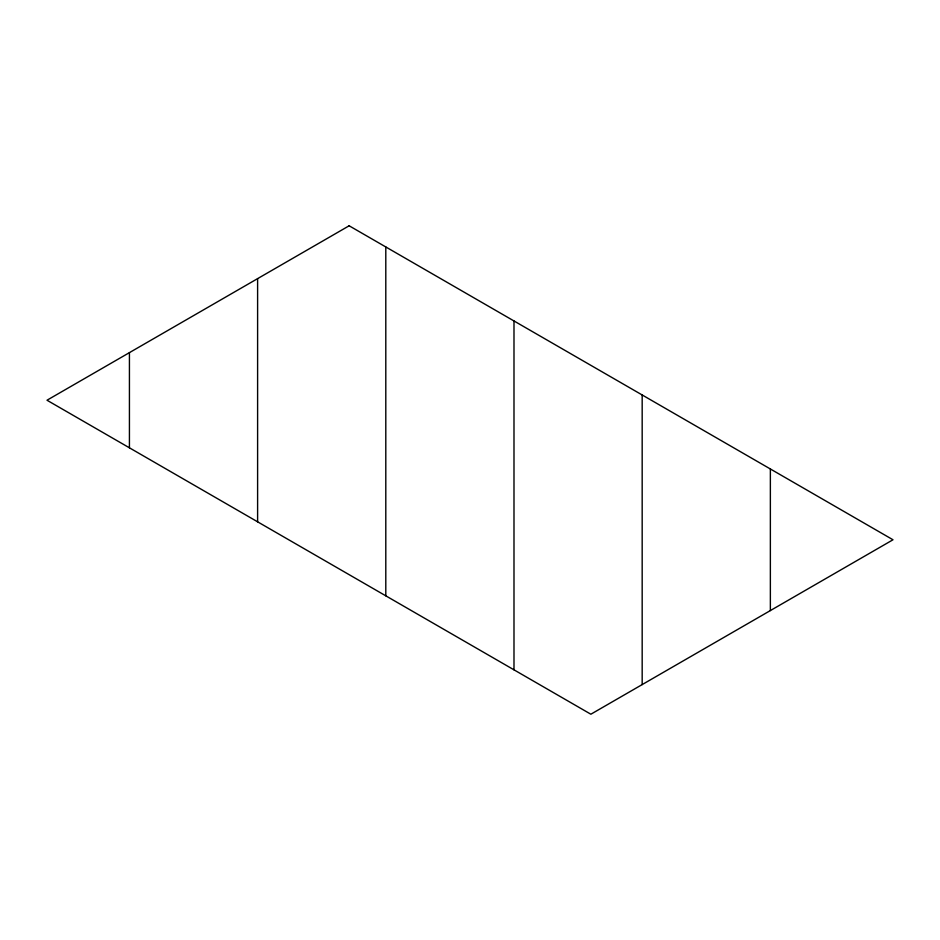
<?xml version="1.0" encoding="UTF-8"?>
<svg xmlns="http://www.w3.org/2000/svg" width="940" height="940" viewBox="0 0 940 940"><rect width="100%" height="100%" fill="white"/><g stroke="black" fill="none" stroke-linecap="round" stroke-linejoin="round"><path stroke-width="1.41" d="M770.365 468.978L770.365 610.577M642.173 394.964L642.173 684.59M513.992 320.951L513.992 669.832M385.799 246.95L385.799 595.831M257.607 278.628L257.607 521.817M129.426 352.641L129.426 447.804M349.139 225.788L47 400.228L590.861 714.212L893 539.772L349.139 225.788"/></g></svg>
